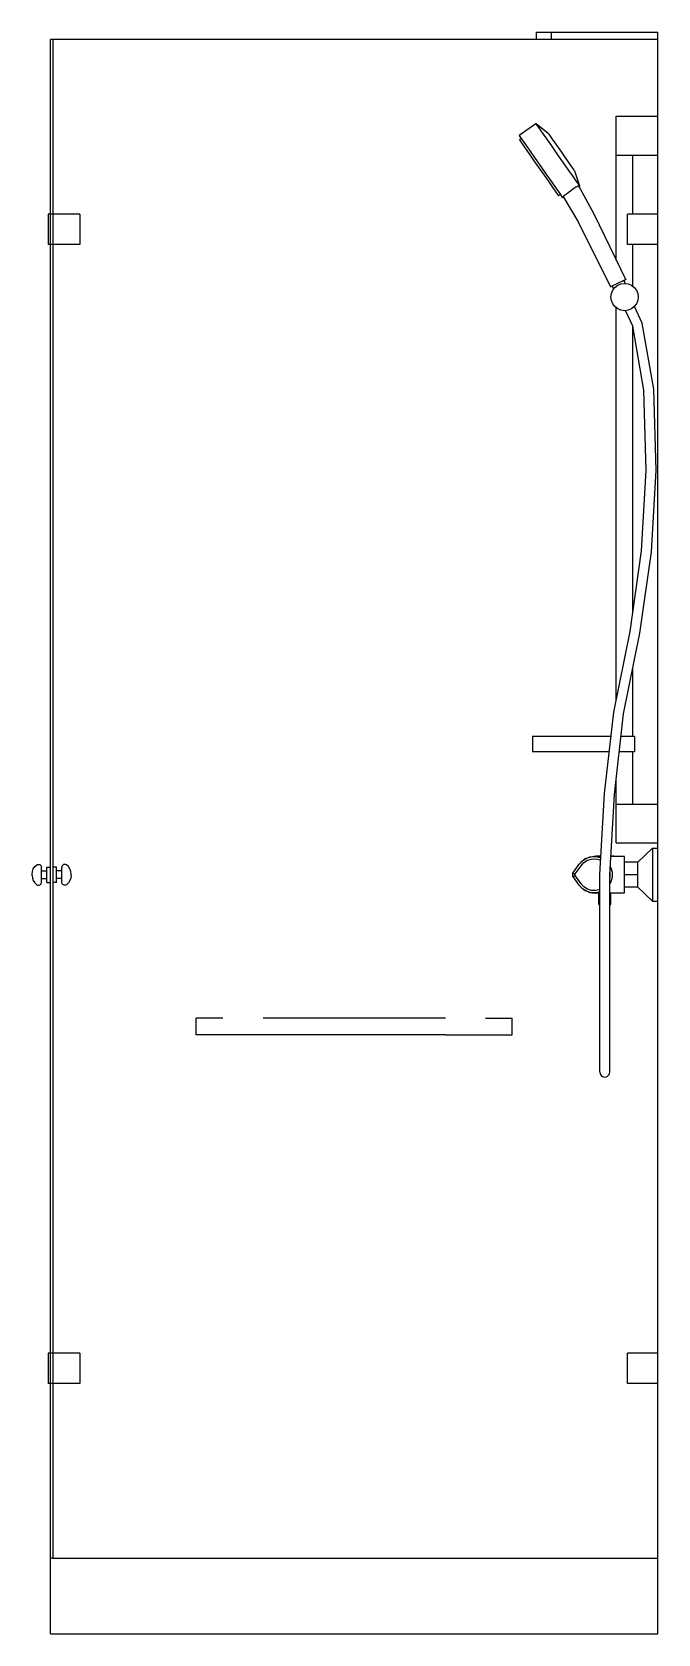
# Model space of a CAD drawing. Header units: millimetres. Extents: x -24 to 800, y 0 to 2110.
import ezdxf

# ---------------------------------------------------------------- set-up
doc = ezdxf.new("R2010")
doc.units = ezdxf.units.MM
doc.layers.add('ceco.net 365', color=7, linetype='Continuous')

msp = doc.modelspace()

# ---------------------------------------------------------------- linework, layer by layer
at = {"layer": 'ceco.net 365', "linetype": 'Continuous'}
for p, q in [((640, 2110), (660, 2110)), ((640, 2100), (640, 2110)), ((660, 2110), (800, 2110)), ((660, 2100), (660, 2110)), ((800, 2100), (800, 2110)), ((3, 2100), (0, 2100)), ((0, 100), (0, 2100)), ((800, 2100), (3, 2100)), ((3, 2100), (3, 100)), ((800, 1870), (800, 2100)), ((639.2, 1989.1), (617.1, 1973.7)), ((639.4, 1989.1), (639.2, 1989.1)), ((639.2, 1989.1), (640.2, 1987.7)), ((639.2, 1989.1), (639.2, 1989.1)), ((655.6, 1976.2), (639.4, 1989.1)), ((640.2, 1987.7), (643.1, 1983.7)), ((643.1, 1983.7), (647.6, 1977.1)), ((745, 1999), (745.4, 1999)), ((745, 1948), (745, 1999)), ((745.4, 1999), (746.5, 1999)), ((746.5, 1999), (748.2, 1999)), ((748.2, 1999), (750.5, 1999)), ((750.5, 1999), (753.2, 1999)), ((753.2, 1999), (756, 1999)), ((756, 1999), (800, 1999)), ((617.1, 1973.7), (618.1, 1972.3)), ((620, 1969.6), (617.5, 1967.8)), ((617.5, 1967.8), (618.4, 1966.6)), ((618.1, 1972.3), (621, 1968.2)), ((618.4, 1966.6), (621, 1962.9)), ((621, 1968.2), (625.5, 1961.7)), ((621, 1962.9), (625.1, 1957)), ((647.6, 1977.1), (653.6, 1968.7)), ((653.6, 1968.7), (660.5, 1958.8)), ((655.6, 1976.2), (656.2, 1975.4)), ((656.2, 1975.4), (657.9, 1972.9)), ((657.9, 1972.9), (660.7, 1969)), ((660.7, 1969), (664.2, 1963.9)), ((664.2, 1963.9), (668.4, 1958)), ((625.1, 1957), (630.4, 1949.4)), ((625.5, 1961.7), (631.5, 1953.2)), ((630.4, 1949.4), (636.7, 1940.5)), ((631.5, 1953.2), (638.4, 1943.3)), ((638.4, 1943.3), (645.8, 1932.7)), ((660.5, 1958.8), (667.9, 1948.2)), ((667.9, 1948.2), (675.3, 1937.6)), ((668.4, 1958), (672.8, 1951.6)), ((672.8, 1951.6), (677.3, 1945.3)), ((677.3, 1945.3), (681.4, 1939.3)), ((745, 1948), (745.4, 1948)), ((745, 1809.6), (745, 1948)), ((745.4, 1948), (746.5, 1948)), ((746.5, 1948), (748.2, 1948)), ((748.2, 1948), (750.5, 1948)), ((750.5, 1948), (753.2, 1948)), ((753.2, 1948), (756, 1948)), ((756, 1948), (800, 1948)), ((767, 1870), (767, 1948)), ((636.7, 1940.5), (643.3, 1931)), ((643.3, 1931), (650, 1921.4)), ((645.8, 1932.7), (653.2, 1922.1)), ((650, 1921.4), (656.2, 1912.5)), ((653.2, 1922.1), (660.1, 1912.2)), ((675.3, 1937.6), (682.3, 1927.7)), ((681.4, 1939.3), (685, 1934.2)), ((682.3, 1927.7), (688.2, 1919.2)), ((685, 1934.2), (687.7, 1930.3)), ((687.7, 1930.3), (689.4, 1927.9)), ((689.4, 1927.9), (690, 1927.1)), ((690, 1927.1), (696.6, 1907.4)), ((656.2, 1912.5), (661.6, 1904.9)), ((660.1, 1912.2), (666.1, 1903.7)), ((661.6, 1904.9), (665.7, 1899.1)), ((665.7, 1899.1), (668.3, 1895.4)), ((666.1, 1903.7), (670.6, 1897.2)), ((681.8, 1898.7), (684.9, 1900.8)), ((684.9, 1900.8), (685.5, 1901.3)), ((688.6, 1903.4), (685.5, 1901.3)), ((688.2, 1919.2), (692.7, 1912.7)), ((688.9, 1903.6), (688.6, 1903.4)), ((690.3, 1904.5), (688.9, 1903.6)), ((690.6, 1904.7), (690.3, 1904.5)), ((691.8, 1905.5), (690.6, 1904.7)), ((692.1, 1905.7), (691.8, 1905.5)), ((693.3, 1906.3), (692.1, 1905.7)), ((692.7, 1912.7), (695.6, 1908.6)), ((693.5, 1906.4), (693.3, 1906.3)), ((694.4, 1906.8), (693.5, 1906.4)), ((694.5, 1906.9), (694.4, 1906.8)), ((695.1, 1907.1), (694.5, 1906.9)), ((695.2, 1907.1), (695.1, 1907.1)), ((695.5, 1907), (695.2, 1907.1)), ((695.5, 1907), (696.9, 1904.4)), ((695.6, 1908.6), (696.6, 1907.2)), ((696.5, 1907.2), (695.7, 1906.6)), ((696.6, 1907.2), (696.5, 1907.2)), ((696.6, 1907.4), (696.6, 1907.2)), ((696.9, 1904.4), (715.5, 1870.4)), ((668.3, 1895.4), (669.1, 1894.1)), ((671.6, 1895.8), (669.1, 1894.1)), ((670.6, 1897.2), (673.5, 1893.1)), ((673.5, 1893.1), (674.5, 1891.7)), ((675.7, 1892.6), (674.5, 1891.7)), ((675.5, 1893), (675.6, 1893.4)), ((675.5, 1893), (675.5, 1893)), ((675.5, 1893), (675.8, 1892.5)), ((675.6, 1893.4), (676.1, 1894)), ((675.6, 1893.4), (675.6, 1893.4)), ((675.8, 1892.5), (694.8, 1860.2)), ((676.1, 1894.1), (677, 1894.9)), ((676.1, 1894), (676.1, 1894.1)), ((677, 1894.9), (677.1, 1895)), ((677.1, 1895), (678.2, 1896)), ((678.2, 1896), (678.3, 1896.1)), ((678.3, 1896.1), (679.7, 1897.1)), ((679.7, 1897.1), (679.9, 1897.3)), ((679.9, 1897.3), (681.3, 1898.3)), ((681.3, 1898.3), (681.8, 1898.7)), ((0, 1870), (-3, 1870)), ((-3, 1870), (-3, 1830)), ((38.5, 1870), (0, 1870)), ((38.5, 1870), (38.5, 1830)), ((694.8, 1860.2), (737.6, 1774.5)), ((715.5, 1870.4), (757.5, 1783.8)), ((800, 1870), (760, 1870)), ((760, 1830), (760, 1870)), ((800, 1830), (800, 1870)), ((0, 1830), (-3, 1830)), ((38.5, 1830), (0, 1830)), ((800, 1830), (760, 1830)), ((767, 1775.1), (767, 1830)), ((800, 370), (800, 1830)), ((737.8, 1774.6), (737.6, 1774.5)), ((738.4, 1774.9), (737.8, 1774.6)), ((739.4, 1775.3), (738.4, 1774.9)), ((740.8, 1776), (739.4, 1775.3)), ((741.7, 1771.6), (739.8, 1775.5)), ((740.4, 1770), (743.3, 1773.7)), ((742.3, 1776.7), (740.8, 1776)), ((743.9, 1777.4), (742.3, 1776.7)), ((743.3, 1773.7), (747, 1776.6)), ((747.5, 1779.1), (743.9, 1777.4)), ((747, 1776.6), (751.3, 1778.4)), ((751.2, 1780.8), (747.5, 1779.1)), ((752.8, 1781.6), (751.2, 1780.8)), ((751.3, 1778.4), (756, 1779)), ((754.3, 1782.3), (752.8, 1781.6)), ((755.7, 1782.9), (754.3, 1782.3)), ((757, 1778.9), (755.3, 1782.7)), ((756.7, 1783.4), (755.7, 1782.9)), ((756, 1779), (760.7, 1778.4)), ((757.3, 1783.7), (756.7, 1783.4)), ((757.5, 1783.8), (757.3, 1783.7)), ((760.7, 1778.4), (765, 1776.6)), ((765, 1776.6), (768.7, 1773.7)), ((768.7, 1773.7), (771.6, 1770)), ((738, 1761), (738.6, 1765.7)), ((738.6, 1756.3), (738, 1761)), ((738.6, 1765.7), (740.4, 1770)), ((740.4, 1752), (738.6, 1756.3)), ((743.3, 1748.3), (740.4, 1752)), ((771.6, 1752), (768.7, 1748.3)), ((771.6, 1770), (773.4, 1765.7)), ((773.4, 1756.3), (771.6, 1752)), ((773.4, 1765.7), (774, 1761)), ((774, 1761), (773.4, 1756.3)), ((747, 1745.4), (743.3, 1748.3)), ((745, 1229.6), (745, 1746.9)), ((751.3, 1743.6), (747, 1745.4)), ((756, 1743), (751.3, 1743.6)), ((760.7, 1743.6), (756, 1743)), ((766.7, 1722.8), (757.2, 1743.2)), ((765, 1745.4), (760.7, 1743.6)), ((768.7, 1748.3), (765, 1745.4)), ((779.1, 1726.7), (769, 1748.6)), ((781.5, 1638.3), (766.7, 1722.8)), ((767, 1346.8), (767, 1721.1)), ((794.4, 1639.7), (779.1, 1726.7)), ((784.5, 1532.6), (781.5, 1638.3)), ((797.5, 1532.4), (794.4, 1639.7)), ((778.4, 1426.6), (784.5, 1532.6)), ((791.4, 1425.4), (797.5, 1532.4)), ((763.2, 1320.6), (778.4, 1426.6)), ((776.1, 1318.4), (791.4, 1425.4)), ((741.9, 1214), (763.2, 1320.6)), ((754.7, 1212), (776.1, 1318.4)), ((767, 1182), (767, 1273.2)), ((729.6, 1107.1), (741.9, 1214)), ((742.6, 1105.9), (754.7, 1212)), ((634.6, 1182), (634.6, 1162)), ((636.5, 1182), (634.6, 1182)), ((642, 1182), (636.5, 1182)), ((650.9, 1182), (642, 1182)), ((662.5, 1182), (650.9, 1182)), ((675.9, 1182), (662.5, 1182)), ((690.3, 1182), (675.9, 1182)), ((704.6, 1182), (690.3, 1182)), ((717.9, 1182), (704.6, 1182)), ((729.2, 1182), (717.9, 1182)), ((737.8, 1182), (729.2, 1182)), ((738.2, 1182), (737.8, 1182)), ((756, 1182), (751.3, 1182)), ((759.4, 1182), (756, 1182)), ((762.5, 1182), (759.4, 1182)), ((765.2, 1182), (762.5, 1182)), ((767.3, 1182), (765.2, 1182)), ((768.6, 1182), (767.3, 1182)), ((769, 1182), (768.6, 1182)), ((769, 1182), (769, 1162)), ((636.5, 1162), (634.6, 1162)), ((642, 1162), (636.5, 1162)), ((650.9, 1162), (642, 1162)), ((662.5, 1162), (650.9, 1162)), ((675.9, 1162), (662.5, 1162)), ((690.3, 1162), (675.9, 1162)), ((704.6, 1162), (690.3, 1162)), ((717.9, 1162), (704.6, 1162)), ((729.2, 1162), (717.9, 1162)), ((735.9, 1162), (729.2, 1162)), ((756, 1162), (749, 1162)), ((759.4, 1162), (756, 1162)), ((762.5, 1162), (759.4, 1162)), ((765.2, 1162), (762.5, 1162)), ((767.3, 1162), (765.2, 1162)), ((767, 1093), (767, 1162)), ((768.6, 1162), (767.3, 1162)), ((769, 1162), (768.6, 1162)), ((745, 1093), (745, 1127.1)), ((723.5, 1000.2), (729.6, 1107.1)), ((736.5, 999.8), (742.6, 1105.9)), ((745, 1093), (745.4, 1093)), ((745, 1042), (745, 1093)), ((745.4, 1093), (746.5, 1093)), ((746.5, 1093), (748.2, 1093)), ((748.2, 1093), (750.5, 1093)), ((750.5, 1093), (753.2, 1093)), ((753.2, 1093), (756, 1093)), ((756, 1093), (800, 1093)), ((745, 1042), (745.4, 1042)), ((745.4, 1042), (746.5, 1042)), ((746.5, 1042), (748.2, 1042)), ((748.2, 1042), (750.5, 1042)), ((750.5, 1042), (753.2, 1042)), ((753.2, 1042), (756, 1042)), ((756, 1042), (800, 1042)), ((773, 1016), (793, 1035)), ((793, 1035), (793, 1033.8)), ((793, 1035), (800, 1035)), ((-20.6, 1010.7), (-17.9, 1013.1)), ((-17.9, 1013.1), (-17, 1013.5)), ((-17, 1013.5), (-16, 1013.7)), ((-16, 1013.7), (-15, 1013.7)), ((-15, 1013.7), (-14, 1013.3)), ((-14, 1013.3), (-13.2, 1012.7)), ((17, 1013.3), (16.2, 1012.7)), ((18, 1013.7), (17, 1013.3)), ((19, 1013.7), (18, 1013.7)), ((20, 1013.5), (19, 1013.7)), ((20.9, 1013.1), (20, 1013.5)), ((23.6, 1010.7), (20.9, 1013.1)), ((688.1, 1002), (696.3, 1013.8)), ((696.3, 1013.8), (700.7, 1018.5)), ((699, 1017), (697.7, 1015.3)), ((698.7, 1011.9), (702.6, 1016.1)), ((699.9, 1017.7), (699, 1017)), ((700.7, 1018.5), (706.1, 1021.8)), ((704, 1020.8), (702.3, 1019.5)), ((702.6, 1016.1), (707.3, 1019.1)), ((705.1, 1021.2), (704, 1020.8)), ((706.1, 1021.8), (712.2, 1023.7)), ((707.3, 1019.1), (712.6, 1020.7)), ((709.8, 1023.2), (707.9, 1022.4)), ((711, 1023.3), (709.8, 1023.2)), ((712.2, 1023.7), (718.5, 1023.9)), ((712.6, 1020.7), (718.2, 1020.9)), ((716, 1024), (714, 1023.7)), ((724.9, 1024), (716, 1024)), ((718, 1025), (718.4, 1025)), ((718, 1024), (718, 1025)), ((718.2, 1020.9), (723.6, 1019.5)), ((718.4, 1025), (719.6, 1025)), ((718.5, 1023.9), (724.7, 1022.4)), ((719.6, 1025), (721.5, 1025)), ((721.5, 1025), (724, 1025)), ((723.6, 1019.5), (724.6, 1019)), ((724, 1025), (724.9, 1025)), ((724.7, 1022.4), (724.8, 1022.3)), ((737.9, 1025), (738.5, 1025)), ((756, 1024), (737.9, 1024)), ((738.5, 1025), (740.4, 1025)), ((740.4, 1025), (741.6, 1025)), ((741.6, 1025), (742, 1025)), ((742, 1024), (742, 1025)), ((756, 976), (756, 1024)), ((773, 1016.5), (756, 1016.5)), ((773, 1016.5), (773, 1000)), ((793, 1033.8), (793, 1030.3)), ((793, 1030.3), (793, 1024.7)), ((793, 1024.7), (793, 1017.5)), ((793, 1017.5), (793, 1009.1)), ((-24.3, 1000.8), (-23.9, 1004.3)), ((-24.3, 1000.7), (-24.3, 1000.8)), ((-24.3, 1000.8), (-24.3, 1000.8)), ((-24.3, 1000.6), (-24.3, 1000.7)), ((-24.3, 1000.4), (-24.3, 1000.6)), ((-24.3, 1000.2), (-24.3, 1000.4)), ((-24.3, 1000), (-24.3, 1000.2)), ((-24.3, 999.8), (-24.3, 1000)), ((-24.3, 999.6), (-24.3, 999.8)), ((-24.3, 999.4), (-24.3, 999.6)), ((-24.3, 999.3), (-24.3, 999.4)), ((-24.3, 999.2), (-24.3, 999.3)), ((-24.3, 999.2), (-24.3, 999.2)), ((-24.3, 999.2), (-23.9, 995.7)), ((-23.9, 1004.3), (-22.6, 1007.7)), ((-23.9, 995.7), (-22.6, 992.3)), ((-22.6, 1007.7), (-20.6, 1010.7)), ((-22.6, 992.3), (-20.6, 989.3)), ((-13.2, 1012.7), (-12.5, 1011.9)), ((-12.5, 1011.9), (-12.1, 1011)), ((-12.1, 1011), (-12, 1010)), ((-12, 1009.7), (-12, 1010)), ((-12, 1008.7), (-12, 1009.7)), ((-12, 1007.1), (-12, 1008.7)), ((-12, 1005), (-12, 1007.1)), ((-12, 1002.6), (-12, 1005)), ((-12, 1005), (-4.8, 1005)), ((-12, 1000), (-12, 1002.6)), ((-12, 997.4), (-12, 1000)), ((-12, 995), (-12, 997.4)), ((-12, 992.9), (-12, 995)), ((-12, 995), (-4.8, 995)), ((-12, 991.3), (-12, 992.9)), ((-4.8, 1009.7), (-4.8, 1010)), ((-4.8, 1010), (0, 1010)), ((-4.8, 1008.7), (-4.8, 1009.7)), ((-4.8, 1007.1), (-4.8, 1008.7)), ((-4.8, 1005), (-4.8, 1007.1)), ((-4.8, 1002.6), (-4.8, 1005)), ((-4.8, 1000), (-4.8, 1002.6)), ((-4.8, 997.4), (-4.8, 1000)), ((-4.8, 995), (-4.8, 997.4)), ((-4.8, 992.9), (-4.8, 995)), ((-4.8, 991.3), (-4.8, 992.9)), ((7.8, 1010), (3, 1010)), ((7.8, 1009.7), (7.8, 1010)), ((7.8, 1008.7), (7.8, 1009.7)), ((7.8, 1007.1), (7.8, 1008.7)), ((7.8, 1005), (7.8, 1007.1)), ((7.8, 1002.6), (7.8, 1005)), ((15, 1005), (7.8, 1005)), ((7.8, 1000), (7.8, 1002.6)), ((7.8, 997.4), (7.8, 1000)), ((7.8, 995), (7.8, 997.4)), ((7.8, 992.9), (7.8, 995)), ((15, 995), (7.8, 995)), ((7.8, 991.3), (7.8, 992.9)), ((15.1, 1011), (15, 1010)), ((15, 1009.7), (15, 1010)), ((15, 1008.7), (15, 1009.7)), ((15, 1007.1), (15, 1008.7)), ((15, 1005), (15, 1007.1)), ((15, 1002.6), (15, 1005)), ((15, 1000), (15, 1002.6)), ((15, 997.4), (15, 1000)), ((15, 995), (15, 997.4)), ((15, 992.9), (15, 995)), ((15, 991.3), (15, 992.9)), ((15.5, 1011.9), (15.1, 1011)), ((16.2, 1012.7), (15.5, 1011.9)), ((25.6, 1007.7), (23.6, 1010.7)), ((25.6, 992.3), (23.6, 989.3)), ((26.9, 1004.3), (25.6, 1007.7)), ((26.9, 995.7), (25.6, 992.3)), ((27.3, 1000.8), (26.9, 1004.3)), ((27.3, 999.2), (26.9, 995.7)), ((27.3, 1000.7), (27.3, 1000.8)), ((27.3, 1000.8), (27.3, 1000.8)), ((27.3, 1000.6), (27.3, 1000.7)), ((27.3, 1000.4), (27.3, 1000.6)), ((27.3, 1000.2), (27.3, 1000.4)), ((27.3, 1000), (27.3, 1000.2)), ((27.3, 999.8), (27.3, 1000)), ((27.3, 999.6), (27.3, 999.8)), ((27.3, 999.4), (27.3, 999.6)), ((27.3, 999.3), (27.3, 999.4)), ((27.3, 999.2), (27.3, 999.3)), ((27.3, 999.2), (27.3, 999.2)), ((688.1, 998), (688.1, 1002)), ((688.1, 1002), (688.1, 1002)), ((688.1, 1002), (688.3, 1001.9)), ((688.1, 998), (688.3, 998.1)), ((696.3, 986.2), (688.1, 998)), ((688.1, 998), (688.1, 998)), ((688.3, 1001.9), (688.7, 1001.8)), ((688.3, 998.1), (688.7, 998.2)), ((688.7, 1001.8), (689.3, 1001.6)), ((688.7, 998.2), (689.3, 998.4)), ((689.3, 1001.6), (689.9, 1001.4)), ((689.3, 998.4), (689.9, 998.6)), ((689.9, 1001.4), (690.7, 1001.1)), ((689.9, 998.6), (690.7, 998.9)), ((690.7, 1001.1), (691.1, 1001)), ((690.7, 998.9), (691.1, 999)), ((691.1, 1001), (698.7, 1011.9)), ((691.1, 999), (691.1, 1001)), ((698.7, 988.1), (691.1, 999)), ((723.5, 865), (723.5, 1000.2)), ((736.5, 865), (736.5, 999.8)), ((736.8, 997.2), (736.5, 996.2)), ((736.7, 1003.1), (736.8, 1002.8)), ((736.8, 1002.8), (736.8, 997.2)), ((737.1, 1011), (738.1, 1009.3)), ((738.1, 1009.3), (739.8, 1003.2)), ((739.8, 996.8), (738.1, 990.7)), ((739.8, 1003.2), (739.8, 996.8)), ((773, 1000), (756, 1000)), ((773, 1000), (773, 983.5)), ((793, 1009.1), (793, 1000)), ((793, 1000), (793, 990.9)), ((-20.6, 989.3), (-17.9, 986.9)), ((-17.9, 986.9), (-17, 986.5)), ((-17, 986.5), (-16, 986.3)), ((-16, 986.3), (-15, 986.3)), ((-15, 986.3), (-14, 986.7)), ((-14, 986.7), (-13.2, 987.3)), ((-13.2, 987.3), (-12.5, 988.1)), ((-12.5, 988.1), (-12.1, 989)), ((-12.1, 989), (-12, 990)), ((-12, 990.3), (-12, 991.3)), ((-12, 990), (-12, 990.3)), ((-4.8, 990.3), (-4.8, 991.3)), ((-4.8, 990), (-4.8, 990.3)), ((-4.8, 990), (0, 990)), ((7.8, 990), (3, 990)), ((7.8, 990.3), (7.8, 991.3)), ((7.8, 990), (7.8, 990.3)), ((15, 990.3), (15, 991.3)), ((15, 990), (15, 990.3)), ((15.1, 989), (15, 990)), ((15.5, 988.1), (15.1, 989)), ((16.2, 987.3), (15.5, 988.1)), ((17, 986.7), (16.2, 987.3)), ((18, 986.3), (17, 986.7)), ((19, 986.3), (18, 986.3)), ((20, 986.5), (19, 986.3)), ((20.9, 986.9), (20, 986.5)), ((23.6, 989.3), (20.9, 986.9)), ((700.7, 981.5), (696.3, 986.2)), ((697.7, 984.7), (699, 983)), ((702.6, 983.9), (698.7, 988.1)), ((699, 983), (699.9, 982.3)), ((706.1, 978.2), (700.7, 981.5)), ((702.3, 980.5), (704, 979.2)), ((707.3, 980.9), (702.6, 983.9)), ((704, 979.2), (705.1, 978.8)), ((712.2, 976.3), (706.1, 978.2)), ((712.6, 979.3), (707.3, 980.9)), ((707.9, 977.6), (709.8, 976.8)), ((709.8, 976.8), (711, 976.7)), ((718.5, 976.1), (712.2, 976.3)), ((718.2, 979.1), (712.6, 979.3)), ((714, 976.3), (716, 976)), ((716, 976), (723.5, 976)), ((723.5, 980.4), (718.2, 979.1)), ((723.5, 977.3), (718.5, 976.1)), ((722, 961), (722, 976)), ((738.1, 990.7), (736.5, 987.9)), ((736.5, 976), (756, 976)), ((738, 961), (738, 976)), ((773, 983.5), (756, 983.5)), ((773, 984), (793, 965)), ((793, 990.9), (793, 982.5)), ((793, 982.5), (793, 975.3)), ((793, 975.3), (793, 969.7)), ((722, 961), (722.3, 961)), ((722.3, 961), (723.1, 961)), ((723.1, 961), (723.5, 961)), ((736.5, 961), (736.9, 961)), ((736.9, 961), (737.7, 961)), ((737.7, 961), (738, 961)), ((793, 969.7), (793, 966.2)), ((793, 966.2), (793, 965)), ((793, 965), (800, 965)), ((723.5, 856.8), (723.5, 865)), ((723.5, 848.7), (723.5, 856.8)), ((723.5, 840.6), (723.5, 848.7)), ((736.5, 856.8), (736.5, 865)), ((736.5, 848.7), (736.5, 856.8)), ((736.5, 840.6), (736.5, 848.7)), ((723.5, 832.6), (723.5, 840.6)), ((723.5, 824.8), (723.5, 832.6)), ((723.5, 817.2), (723.5, 824.8)), ((736.5, 832.6), (736.5, 840.6)), ((736.5, 824.8), (736.5, 832.6)), ((736.5, 817.2), (736.5, 824.8)), ((192, 810.6), (192, 811)), ((227, 811), (192, 811)), ((192, 809.5), (192, 810.6)), ((192, 807.8), (192, 809.5)), ((192, 805.5), (192, 807.8)), ((192, 802.8), (192, 805.5)), ((192, 800), (192, 802.8)), ((520, 811), (280, 811)), ((573, 811), (608, 811)), ((608, 810.6), (608, 811)), ((608, 809.5), (608, 810.6)), ((608, 807.8), (608, 809.5)), ((608, 805.5), (608, 807.8)), ((608, 802.8), (608, 805.5)), ((608, 800), (608, 802.8)), ((723.5, 809.7), (723.5, 817.2)), ((723.5, 802.5), (723.5, 809.7)), ((723.5, 795.6), (723.5, 802.5)), ((736.5, 809.7), (736.5, 817.2)), ((736.5, 802.5), (736.5, 809.7)), ((736.5, 795.6), (736.5, 802.5)), ((192, 797.2), (192, 800)), ((192, 794.5), (192, 797.2)), ((192, 792.2), (192, 794.5)), ((192, 790.5), (192, 792.2)), ((192, 789.4), (192, 790.5)), ((192, 789), (192, 789.4)), ((227, 789), (192, 789)), ((280, 789), (227, 789)), ((520, 789), (280, 789)), ((520, 789), (573, 789)), ((573, 789), (608, 789)), ((608, 797.2), (608, 800)), ((608, 794.5), (608, 797.2)), ((608, 792.2), (608, 794.5)), ((608, 790.5), (608, 792.2)), ((608, 789.4), (608, 790.5)), ((608, 789), (608, 789.4)), ((723.5, 788.9), (723.5, 795.6)), ((723.5, 782.6), (723.5, 788.9)), ((723.5, 776.6), (723.5, 782.6)), ((736.5, 788.9), (736.5, 795.6)), ((736.5, 782.6), (736.5, 788.9)), ((736.5, 776.6), (736.5, 782.6)), ((723.5, 771), (723.5, 776.6)), ((723.5, 765.8), (723.5, 771)), ((723.5, 761.1), (723.5, 765.8)), ((723.5, 756.7), (723.5, 761.1)), ((736.5, 771), (736.5, 776.6)), ((736.5, 765.8), (736.5, 771)), ((736.5, 761.1), (736.5, 765.8)), ((736.5, 756.7), (736.5, 761.1)), ((723.5, 752.9), (723.5, 756.7)), ((723.5, 749.5), (723.5, 752.9)), ((723.5, 746.6), (723.5, 749.5)), ((723.5, 744.3), (723.5, 746.6)), ((723.5, 742.4), (723.5, 744.3)), ((723.5, 741.1), (723.5, 742.4)), ((723.5, 740.3), (723.5, 741.1)), ((723.5, 740), (723.5, 740.3)), ((723.5, 740), (723.7, 738.3)), ((736.3, 738.3), (736.5, 740)), ((736.5, 752.9), (736.5, 756.7)), ((736.5, 749.5), (736.5, 752.9)), ((736.5, 746.6), (736.5, 749.5)), ((736.5, 744.3), (736.5, 746.6)), ((736.5, 742.4), (736.5, 744.3)), ((736.5, 741.1), (736.5, 742.4)), ((736.5, 740.3), (736.5, 741.1)), ((736.5, 740), (736.5, 740.3)), ((723.7, 738.3), (724.4, 736.7)), ((724.4, 736.7), (725.4, 735.4)), ((725.4, 735.4), (726.8, 734.4)), ((726.8, 734.4), (728.3, 733.7)), ((728.3, 733.7), (730, 733.5)), ((730, 733.5), (731.7, 733.7)), ((731.7, 733.7), (733.3, 734.4)), ((733.3, 734.4), (734.6, 735.4)), ((734.6, 735.4), (735.6, 736.7)), ((735.6, 736.7), (736.3, 738.3)), ((0, 370), (-3, 370)), ((-3, 370), (-3, 330)), ((38.5, 370), (0, 370)), ((38.5, 370), (38.5, 330)), ((800, 370), (760, 370)), ((760, 330), (760, 370)), ((800, 330), (800, 370)), ((0, 330), (-3, 330)), ((38.5, 330), (0, 330)), ((800, 330), (760, 330)), ((800, 100), (800, 330)), ((3, 100), (0, 100)), ((0, 0), (0, 100)), ((3, 100), (800, 100)), ((800, 0), (800, 100)), ((0, 0), (800, 0))]:
    msp.add_line(p, q, dxfattribs=at)

doc.saveas('drawing.dxf')
